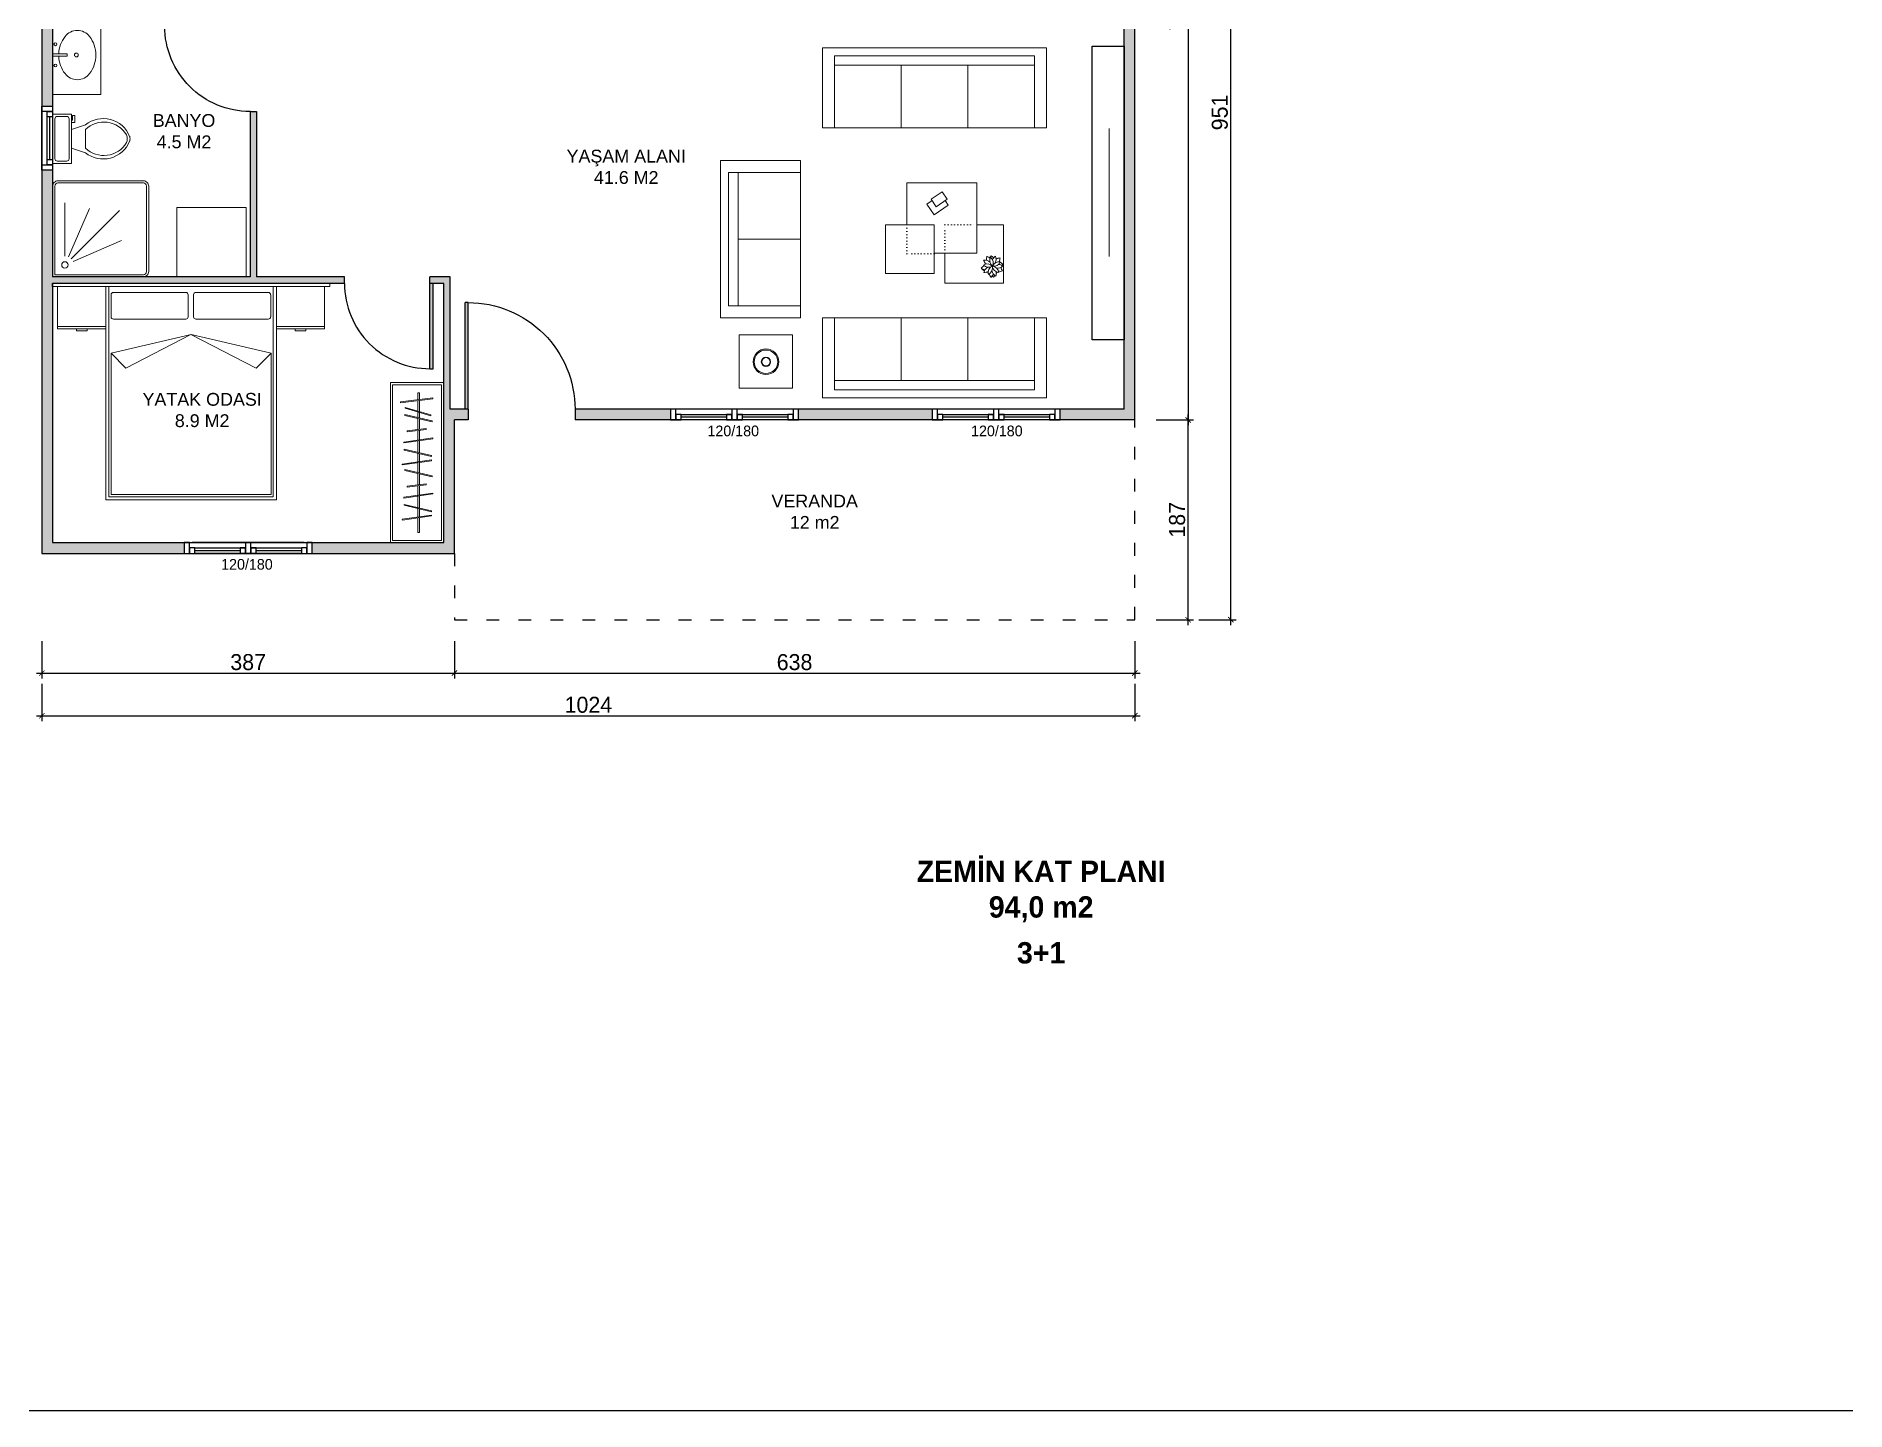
# Model space of a CAD drawing. Header units: inches. Extents: x 321 to 21697, y 7 to 6462.
# Drawn here: x 6481 to 8177, y 7 to 1295 of the extents above; entities that cross this region are included whole.
import ezdxf

# ---------------------------------------------------------------- set-up
doc = ezdxf.new("R2010")
doc.units = ezdxf.units.IN
doc.header["$MEASUREMENT"] = 0
doc.linetypes.add('ACAD_ISO03W100', pattern=[30, 12, -18])
doc.linetypes.add('DOT2', pattern=[3.175, 0, -3.175])
for name, color, linetype in [('icolcu', 5, 'Continuous'), ('Pencere', 141, 'Continuous'), ('PM-TARAMA PARAPET', 7, 'Continuous'), ('Veranda', 31, 'Continuous')]:
    doc.layers.add(name, color=color, linetype=linetype)
doc.layers.add('Kapı', color=154, linetype='Continuous', true_color=0x0c4697)
doc.layers.add('tefris', color=8, linetype='Continuous', lineweight=5)
doc.layers.add('tefriş', color=8, linetype='Continuous', lineweight=0)
doc.styles.add('DIŞ ÖLÇÜ', font='FRAMDCN.TTF', dxfattribs={"height": 15})
doc.styles.get("Standard").update_dxf_attribs({"font": 'arial.ttf'})
doc.dimstyles.new('YAZI STİLİ', dxfattribs={"dimscale": 0.5, "dimtxt": 15, "dimasz": 10, "dimexe": 10, "dimexo": 10, "dimgap": 5, "dimtad": 1, "dimdec": 0, "dimtxsty": 'DIŞ ÖLÇÜ', "dimblk": 'ARCHTICK', "dimcen": 2.5, "dimdle": 10, "dimadec": 0, "dimazin": 0, "dimtfac": 1, "dimtdec": 0, "dimtix": 1, "dimtmove": 0, "dimatfit": 3, "dimldrblk": 'ARCHTICK', "dimfxl": 60, "dimfxlon": 1, "dimlwd": -1, "dimlwe": -1, "dimarcsym": 0})

# ---------------------------------------------------------------- blocks, each defined once
blk = doc.blocks.new('_ArchTick')
at = {"color": 0, "linetype": 'ByBlock', "const_width": 0.15}
blk.add_lwpolyline([(-0.5, -0.5), (0.5, 0.5)], dxfattribs=at)
blk = doc.blocks.new('*D577')
at = {"color": 0, "transparency": 16777216}
for p, q in [((6486.4, 728.3), (6486.4, 693.3)), ((6872.9, 728.3), (6872.9, 693.3)), ((6481.4, 698.3), (6877.9, 698.3))]:
    blk.add_line(p, q, dxfattribs=at)
at = {"layer": 'Defpoints', "color": 0, "transparency": 16777216}
for p in [(6486.4, 810.5), (6872.9, 810.5), (6872.9, 698.3)]:
    blk.add_point(p, dxfattribs=at)
at = {"color": 0, "transparency": 16777216, "xscale": 5, "yscale": 5, "zscale": 5, "rotation": 180}
blk.add_blockref('_ArchTick', (6486.4, 698.3), dxfattribs=at)
at = {"color": 0, "transparency": 16777216, "xscale": 5, "yscale": 5, "zscale": 5}
blk.add_blockref('_ArchTick', (6872.9, 698.3), dxfattribs=at)
at = {"color": 0, "transparency": 16777216, "insert": (6679.6, 708.5), "char_height": 15, "attachment_point": 5, "style": 'DIŞ ÖLÇÜ'}
blk.add_mtext('387', dxfattribs=at)
blk = doc.blocks.new('*D578')
at = {"color": 0, "transparency": 16777216}
for p, q in [((6872.9, 728.3), (6872.9, 693.3)), ((7510.4, 728.3), (7510.4, 693.3)), ((6867.9, 698.3), (7515.4, 698.3))]:
    blk.add_line(p, q, dxfattribs=at)
at = {"layer": 'Defpoints', "color": 0, "transparency": 16777216}
for p in [(6872.9, 810.5), (7510.4, 748.3), (7510.4, 698.3)]:
    blk.add_point(p, dxfattribs=at)
at = {"color": 0, "transparency": 16777216, "xscale": 5, "yscale": 5, "zscale": 5, "rotation": 180}
blk.add_blockref('_ArchTick', (6872.9, 698.3), dxfattribs=at)
at = {"color": 0, "transparency": 16777216, "xscale": 5, "yscale": 5, "zscale": 5}
blk.add_blockref('_ArchTick', (7510.4, 698.3), dxfattribs=at)
at = {"color": 0, "transparency": 16777216, "insert": (7191.6, 708.5), "char_height": 15, "attachment_point": 5, "style": 'DIŞ ÖLÇÜ'}
blk.add_mtext('638', dxfattribs=at)
blk = doc.blocks.new('*D579')
at = {"color": 0, "transparency": 16777216}
for p, q in [((7530.4, 935.5), (7565.4, 935.5)), ((7560.4, 743.3), (7560.4, 940.5)), ((7530.4, 748.3), (7565.4, 748.3))]:
    blk.add_line(p, q, dxfattribs=at)
at = {"layer": 'Defpoints', "color": 0, "transparency": 16777216}
for p in [(7510.4, 935.5), (7560.4, 935.5), (7510.4, 748.3)]:
    blk.add_point(p, dxfattribs=at)
at = {"color": 0, "transparency": 16777216, "xscale": 5, "yscale": 5, "zscale": 5}
for p, rotation in [((7560.4, 935.5), 90), ((7560.4, 748.3), 270)]:
    blk.add_blockref('_ArchTick', p, dxfattribs=dict(at, rotation=rotation))
at = {"color": 0, "transparency": 16777216, "insert": (7550.1, 841.9), "char_height": 15, "attachment_point": 5, "rotation": 90, "style": 'DIŞ ÖLÇÜ'}
blk.add_mtext('187', dxfattribs=at)
blk = doc.blocks.new('*D584')
at = {"color": 0, "transparency": 16777216}
for p, q in [((6466.4, 1314.5), (6431.4, 1314.5)), ((6436.4, 1319.5), (6436.4, 1058.5)), ((6466.4, 1063.5), (6431.4, 1063.5))]:
    blk.add_line(p, q, dxfattribs=at)
at = {"layer": 'Defpoints', "color": 0, "transparency": 16777216}
for p in [(6496.4, 1314.5), (6436.4, 1063.5), (6496.4, 1063.5)]:
    blk.add_point(p, dxfattribs=at)
at = {"color": 0, "transparency": 16777216, "xscale": 5, "yscale": 5, "zscale": 5}
for p, rotation in [((6436.4, 1314.5), 90), ((6436.4, 1063.5), 270)]:
    blk.add_blockref('_ArchTick', p, dxfattribs=dict(at, rotation=rotation))
at = {"color": 0, "transparency": 16777216, "insert": (6426.1, 1189), "char_height": 15, "attachment_point": 5, "rotation": 90, "style": 'DIŞ ÖLÇÜ'}
blk.add_mtext('251', dxfattribs=at)
blk = doc.blocks.new('*D557')
at = {"color": 0, "transparency": 16777216}
for p, q in [((6436.4, 1068.5), (6436.4, 805.5)), ((6466.4, 1063.5), (6431.4, 1063.5)), ((6466.4, 810.5), (6431.4, 810.5))]:
    blk.add_line(p, q, dxfattribs=at)
at = {"layer": 'Defpoints', "color": 0, "transparency": 16777216}
for p in [(6496.4, 1063.5), (6436.4, 810.5), (6486.4, 810.5)]:
    blk.add_point(p, dxfattribs=at)
at = {"color": 0, "transparency": 16777216, "xscale": 5, "yscale": 5, "zscale": 5}
for p, rotation in [((6436.4, 1063.5), 90), ((6436.4, 810.5), 270)]:
    blk.add_blockref('_ArchTick', p, dxfattribs=dict(at, rotation=rotation))
at = {"color": 0, "transparency": 16777216, "insert": (6426.1, 937), "char_height": 15, "attachment_point": 5, "rotation": 90, "style": 'DIŞ ÖLÇÜ'}
blk.add_mtext('253', dxfattribs=at)
blk = doc.blocks.new('*D558')
at = {"color": 0, "transparency": 16777216}
for p, q in [((6436.4, 815.5), (6436.4, 743.3)), ((6466.4, 810.5), (6431.4, 810.5)), ((6466.4, 748.3), (6431.4, 748.3))]:
    blk.add_line(p, q, dxfattribs=at)
at = {"layer": 'Defpoints', "color": 0, "transparency": 16777216}
for p in [(6486.4, 810.5), (6436.4, 748.3), (6872.9, 748.3)]:
    blk.add_point(p, dxfattribs=at)
at = {"color": 0, "transparency": 16777216, "xscale": 5, "yscale": 5, "zscale": 5}
for p, rotation in [((6436.4, 810.5), 90), ((6436.4, 748.3), 270)]:
    blk.add_blockref('_ArchTick', p, dxfattribs=dict(at, rotation=rotation))
at = {"color": 0, "transparency": 16777216, "insert": (6426.1, 779.4), "char_height": 15, "attachment_point": 5, "rotation": 90, "style": 'DIŞ ÖLÇÜ'}
blk.add_mtext('62', dxfattribs=at)
blk = doc.blocks.new('*D409')
at = {"color": 0, "transparency": 16777216}
for p, q in [((6486.4, 688.3), (6486.4, 653.3)), ((7510.4, 688.3), (7510.4, 653.3)), ((6481.4, 658.3), (7515.4, 658.3))]:
    blk.add_line(p, q, dxfattribs=at)
at = {"layer": 'Defpoints', "color": 0, "transparency": 16777216}
for p in [(6486.4, 854.1), (7510.4, 810.5), (7510.4, 658.3)]:
    blk.add_point(p, dxfattribs=at)
at = {"color": 0, "transparency": 16777216, "xscale": 5, "yscale": 5, "zscale": 5, "rotation": 180}
blk.add_blockref('_ArchTick', (6486.4, 658.3), dxfattribs=at)
at = {"color": 0, "transparency": 16777216, "xscale": 5, "yscale": 5, "zscale": 5}
blk.add_blockref('_ArchTick', (7510.4, 658.3), dxfattribs=at)
at = {"color": 0, "transparency": 16777216, "insert": (6998.4, 668.5), "char_height": 15, "attachment_point": 5, "style": 'DIŞ ÖLÇÜ'}
blk.add_mtext('1024', dxfattribs=at)
blk = doc.blocks.new('*D559')
at = {"color": 0, "transparency": 16777216}
for p, q in [((7570.4, 1699), (7605.4, 1699)), ((7600.4, 743.3), (7600.4, 1704)), ((7570.4, 748.3), (7605.4, 748.3))]:
    blk.add_line(p, q, dxfattribs=at)
at = {"layer": 'Defpoints', "color": 0, "transparency": 16777216}
for p in [(7510.4, 1699), (7600.4, 1699), (7489.4, 748.3)]:
    blk.add_point(p, dxfattribs=at)
at = {"color": 0, "transparency": 16777216, "xscale": 5, "yscale": 5, "zscale": 5}
for p, rotation in [((7600.4, 1699), 90), ((7600.4, 748.3), 270)]:
    blk.add_blockref('_ArchTick', p, dxfattribs=dict(at, rotation=rotation))
at = {"color": 0, "transparency": 16777216, "insert": (7590.1, 1223.6), "char_height": 15, "attachment_point": 5, "rotation": 90, "style": 'DIŞ ÖLÇÜ'}
blk.add_mtext('951', dxfattribs=at)
blk = doc.blocks.new('*D560')
at = {"color": 0, "transparency": 16777216}
for p, q in [((6426.4, 1699), (6391.4, 1699)), ((6396.4, 1704), (6396.4, 743.3)), ((6426.4, 748.3), (6391.4, 748.3))]:
    blk.add_line(p, q, dxfattribs=at)
at = {"layer": 'Defpoints', "color": 0, "transparency": 16777216}
for p in [(6486.4, 1699), (6396.4, 748.3), (6872.9, 748.3)]:
    blk.add_point(p, dxfattribs=at)
at = {"color": 0, "transparency": 16777216, "xscale": 5, "yscale": 5, "zscale": 5}
for p, rotation in [((6396.4, 1699), 90), ((6396.4, 748.3), 270)]:
    blk.add_blockref('_ArchTick', p, dxfattribs=dict(at, rotation=rotation))
at = {"color": 0, "transparency": 16777216, "insert": (6386.1, 1223.6), "char_height": 15, "attachment_point": 5, "rotation": 90, "style": 'DIŞ ÖLÇÜ'}
blk.add_mtext('951', dxfattribs=at)
blk = doc.blocks.new('*D561')
at = {"color": 0, "transparency": 16777216}
for p, q in [((7530.4, 1699), (7565.4, 1699)), ((7560.4, 1704), (7560.4, 930.5)), ((7530.4, 935.5), (7565.4, 935.5))]:
    blk.add_line(p, q, dxfattribs=at)
at = {"layer": 'Defpoints', "color": 0, "transparency": 16777216}
for p in [(7510.4, 1699), (7510.4, 935.5), (7560.4, 935.5)]:
    blk.add_point(p, dxfattribs=at)
at = {"color": 0, "transparency": 16777216, "xscale": 5, "yscale": 5, "zscale": 5}
for p, rotation in [((7560.4, 1699), 90), ((7560.4, 935.5), 270)]:
    blk.add_blockref('_ArchTick', p, dxfattribs=dict(at, rotation=rotation))
at = {"color": 0, "transparency": 16777216, "insert": (7550.1, 1317.3), "char_height": 15, "attachment_point": 5, "rotation": 90, "style": 'DIŞ ÖLÇÜ'}
blk.add_mtext('764', dxfattribs=at)
blk = doc.blocks.new('rtgrt2grtgr2tg')
at = {"layer": 'Pencere'}
for p, q in [((67466.1, -36.1), (67466.1, 68.9)), ((67456.1, -33.6), (67456.1, 66.4)), ((67458.6, 23.9), (67458.6, 66.4)), ((67461.1, 66.4), (67461.1, 18.9)), ((67458.6, -33.6), (67458.6, 8.9)), ((67461.1, 13.9), (67461.1, -33.6))]:
    blk.add_line(p, q, dxfattribs=at)
for points in [[(67466.1, 71.4), (67466.1, 76.4), (67456.1, 76.4), (67456.1, 71.4), (67466.1, 71.4)], [(67456.1, 66.4), (67461.1, 66.4), (67461.1, 71.4), (67456.1, 71.4), (67456.1, 66.4)], [(67456.1, 18.9), (67461.1, 18.9), (67461.1, 23.9), (67456.1, 23.9), (67456.1, 18.9)], [(67466.1, 13.9), (67466.1, 18.9), (67456.1, 18.9), (67456.1, 13.9), (67466.1, 13.9)], [(67456.1, 8.9), (67461.1, 8.9), (67461.1, 13.9), (67456.1, 13.9), (67456.1, 8.9)], [(67456.1, -38.6), (67461.1, -38.6), (67461.1, -33.6), (67456.1, -33.6), (67456.1, -38.6)], [(67466.1, -43.6), (67466.1, -38.6), (67456.1, -38.6), (67456.1, -43.6), (67466.1, -43.6)]]:
    blk.add_lwpolyline(points, dxfattribs=at)
blk = doc.blocks.new('dsvzzds')
at = {"layer": 'Pencere'}
for p, q in [((4982.4, -11128), (4982.4, -11078)), ((4987.4, -11123), (4987.4, -11083)), ((4989.9, -11123), (4989.9, -11083)), ((4992.4, -11083), (4992.4, -11123))]:
    blk.add_line(p, q, dxfattribs=at)
for points in [[(4982.4, -11078), (4982.4, -11073), (4992.4, -11073), (4992.4, -11078), (4982.4, -11078)], [(4992.4, -11083), (4987.4, -11083), (4987.4, -11078), (4992.4, -11078), (4992.4, -11083)], [(4992.4, -11128), (4987.4, -11128), (4987.4, -11123), (4992.4, -11123), (4992.4, -11128)], [(4982.4, -11133), (4982.4, -11128), (4992.4, -11128), (4992.4, -11133), (4982.4, -11133)]]:
    blk.add_lwpolyline(points, dxfattribs=at)
blk = doc.blocks.new('saksı masa')
at = {"lineweight": 0, "elevation": 51}
for points in [[(42694.8, -80314.2), (42694.8, -80310.9), (42697.5, -80310.9)], [(42694.8, -80321.8), (42694.8, -80321.2)], [(42696.5, -80325.8), (42694.8, -80325.8), (42694.8, -80322.4)], [(42704.7, -80310.9), (42705.4, -80310.9)], [(42706.8, -80325.8), (42705.2, -80325.8)], [(42707.5, -80310.9), (42707.7, -80310.9)], [(42711.8, -80323.9), (42711.8, -80325.8), (42709.5, -80325.8)], [(42711.4, -80310.9), (42711.8, -80310.9), (42711.8, -80314.1)], [(42711.8, -80316.5), (42711.8, -80319.2)], [(42711.8, -80319.9), (42711.8, -80320.9)]]:
    blk.add_lwpolyline(points, dxfattribs=at)
at = {"linetype": 'ByBlock', "lineweight": 0}
for centre, radius, start, end in [((42704.6, -80309.9, 51), 7.21, 160.7524, 194.4914), ((42693.4, -80318.2, 51), 11.6, 46.6486, 67.7895), ((42709.5, -80312.5, 51), 8.58, 139.3987, 188.8676), ((42695.5, -80312.5, 51), 9.31, 6.5068, 36.8699), ((42700.1, -80327.2, 51), 11.6, 118.6486, 139.7895), ((42695.6, -80314, 51), 7.21, 232.7524, 266.4914), ((42695.4, -80323.5, 51), 9.31, 78.5069, 108.8699), ((42699.7, -80310.2, 51), 8.58, 211.3987, 260.8676), ((42701.5, -80325.9, 51), 7.91, 79.4841, 153.2239), ((42696.3, -80315.3, 51), 7.29, 255.7527, 336.9553), ((42703.6, -80310.8, 51), 7.29, 183.7527, 264.9553), ((42695.1, -80319.1, 51), 7.91, 7.4841, 81.2239), ((42705.7, -80327, 51), 9.31, 150.5068, 180.8699), ((42694.4, -80318.8, 51), 8.58, 283.3987, 332.8676), ((42710.7, -80323.7, 51), 11.6, 190.6486, 211.7895), ((42696.8, -80323.8, 51), 7.21, 304.7524, 338.4914), ((42709.9, -80321.9, 51), 7.91, 151.4841, 225.2239), ((42710.1, -80316.5, 51), 7.29, 111.7527, 192.9553), ((42699.6, -80311, 51), 7.91, 295.4841, 9.2239), ((42706.7, -80324.4, 51), 7.29, 39.7527, 120.9553), ((42708.7, -80312.7, 51), 7.91, 223.4841, 297.2239), ((42698.2, -80323.6, 51), 7.29, 327.7527, 48.9553), ((42712.3, -80318.3, 51), 9.31, 222.5069, 252.8699), ((42710.3, -80322.6, 51), 8.58, 67.3987, 116.8676), ((42701, -80326.5, 51), 8.58, 355.3987, 44.8676), ((42711.3, -80317.1, 51), 7.21, 88.7524, 122.4914), ((42710.7, -80312.4, 51), 11.6, 262.6486, 283.7895), ((42706, -80309.3, 51), 9.31, 294.5068, 324.8699), ((42700, -80309, 51), 11.6, 334.6486, 355.7895), ((42706.5, -80325.7, 51), 7.21, 16.7524, 50.4914)]:
    blk.add_arc(centre, radius, start, end, dxfattribs=at)
blk = doc.blocks.new('ışopş')
at = {"layer": 'tefris'}
blk.add_lwpolyline([(49213.4, 8727.7), (49213.4, 8677.7), (49263.4, 8677.7), (49263.4, 8727.7)], close=True, dxfattribs=at)
at = {"layer": 'tefris', "linetype": 'DOT2'}
for points in [[(49233.4, 8677.7), (49233.4, 8705.7), (49263.4, 8705.7)], [(49234.2, 8666.5), (49263.4, 8666.5), (49263.4, 8633.7)]]:
    blk.add_lwpolyline(points, dxfattribs=at)
at = {"layer": 'tefris'}
for points in [[(49234.2, 8677.7), (49234.2, 8633.7), (49306.2, 8633.7), (49306.2, 8705.7), (49263.4, 8705.7)], [(49234.2, 8666.5), (49203.4, 8666.5), (49203.4, 8606.5), (49263.4, 8606.5), (49263.4, 8633.7)]]:
    blk.add_lwpolyline(points, dxfattribs=at)
at = {"layer": 'tefris', "lineweight": 0}
blk.add_lwpolyline([(49288.1, 8666.2), (49283.5, 8663.1), (49273.6, 8677.6), (49284.5, 8685), (49288.2, 8679.7)], dxfattribs=at)
blk.add_lwpolyline([(49281.8, 8675.4), (49289.5, 8680.6), (49297.2, 8669.3), (49289.5, 8664.1)], close=True, dxfattribs=at)
at = {"layer": 'tefris', "lineweight": 0, "xscale": -0.9780682490391956, "yscale": 0.9780682490391956, "zscale": 0.9780682490391956, "rotation": 324.9279752935788}
blk.add_blockref('saksı masa', (128542.8, 48911.8, -49.9), dxfattribs=at)
blk = doc.blocks.new('TTT')
at = {"layer": 'tefriş'}
for p, q in [((47306.7, 12519), (47306.7, 12594)), ((47306.7, 12594), (47454.2, 12594)), ((47318, 12586.5), (47443, 12586.5)), ((47318, 12519), (47318, 12586.5)), ((47443, 12586.5), (47443, 12519)), ((47454.2, 12594), (47454.2, 12519)), ((47318, 12577.7), (47443, 12577.7)), ((47380.5, 12577.7), (47380.5, 12519)), ((47443, 12577.7), (47443, 12519)), ((47443, 12519), (47306.7, 12519)), ((47454.2, 12519), (47443, 12519))]:
    blk.add_line(p, q, dxfattribs=at)
blk = doc.blocks.new('222')
at = {"layer": 'tefris'}
blk.add_lwpolyline([(47232.7, 12534), (47232.7, 12584), (47282.7, 12584), (47282.7, 12534), (47232.7, 12534)], dxfattribs=at)
for radius in [12, 11, 4.35, 3.85]:
    blk.add_circle((47257.7, 12558.7), radius, dxfattribs=at)
blk = doc.blocks.new('FGFGER')
at = {"layer": 'tefris', "linetype": 'Continuous'}
for p, q in [((47223, 12492.7), (47290.5, 12492.7)), ((47223, 12305.2), (47223, 12492.7)), ((47231.7, 12305.2), (47231.7, 12492.7)), ((47231.7, 12430.2), (47290.5, 12430.2)), ((47231.7, 12367.7), (47290.5, 12367.7)), ((47290.5, 12305.2), (47223, 12305.2))]:
    blk.add_line(p, q, dxfattribs=at)
blk.add_lwpolyline([(47290.5, 12294), (47215.5, 12294), (47215.5, 12504), (47290.5, 12504)], close=True, dxfattribs=at)
blk = doc.blocks.new('dffsfesf')
at = {"layer": 'tefris'}
for p, q in [((8402.4, 1317.4), (8402.4, 1296.9)), ((8472.4, 1319.6), (8404.7, 1319.6)), ((8474.7, 1296.9), (8474.7, 1317.4)), ((8479.7, 1317.4), (8479.7, 1296.9)), ((8549.7, 1319.6), (8482, 1319.6)), ((8552, 1296.9), (8552, 1317.4)), ((8404.7, 1294.6), (8472.4, 1294.6)), ((8482, 1294.6), (8549.7, 1294.6)), ((8374.9, 1283.7), (8379.9, 1283.7)), ((8477.6, 1280.3), (8402.4, 1262.7)), ((8477.1, 1280.2), (8416.3, 1248.8)), ((8538.5, 1248.8), (8477.1, 1280.2)), ((8552.4, 1262.7), (8477.6, 1280.3)), ((8579.9, 1283.7), (8584.9, 1283.7)), ((8416.3, 1248.8), (8402.4, 1262.7)), ((8402.4, 1262.7), (8402.4, 1130.2)), ((8552.4, 1262.7), (8538.5, 1248.8)), ((8552.4, 1130.2), (8552.4, 1262.7)), ((8402.4, 1130.2), (8552.4, 1130.2))]:
    blk.add_line(p, q, dxfattribs=at)
for points in [[(8347.4, 1325.2), (8607.4, 1325.2), (8607.4, 1328.2), (8347.4, 1328.2)], [(8397.4, 1125.2), (8557.4, 1125.2), (8557.4, 1325.2), (8397.4, 1325.2)]]:
    blk.add_lwpolyline(points, close=True, dxfattribs=at)
for points in [[(8352.4, 1325.2), (8397.4, 1325.2), (8397.4, 1287.7), (8352.4, 1287.7), (8352.4, 1325.2)], [(8397.4, 1325.2), (8397.4, 1125.2), (8557.4, 1125.2), (8557.4, 1325.2)], [(8400.4, 1325.2), (8400.4, 1128.2), (8554.4, 1128.2), (8554.4, 1325.2)], [(8557.4, 1325.2), (8602.4, 1325.2), (8602.4, 1287.7), (8557.4, 1287.7), (8557.4, 1325.2)], [(8397.4, 1287.7), (8397.4, 1285.7), (8352.4, 1285.7), (8352.4, 1287.7)], [(8374.9, 1283.7), (8369.9, 1283.7), (8369.9, 1285.7)], [(8379.9, 1283.7), (8379.9, 1285.7)], [(8602.4, 1287.7), (8602.4, 1285.7), (8557.4, 1285.7), (8557.4, 1287.7)], [(8579.9, 1283.7), (8574.9, 1283.7), (8574.9, 1285.7)], [(8584.9, 1283.7), (8584.9, 1285.7)]]:
    blk.add_lwpolyline(points, dxfattribs=at)
for centre, start, end in [((8404.7, 1317.4), 90, 180), ((8472.4, 1317.4), 0, 90), ((8482, 1317.4), 90, 180), ((8549.7, 1317.4), 0, 90), ((8404.7, 1296.9), 180, 270), ((8472.4, 1296.9), 270, 0), ((8482, 1296.9), 180, 270), ((8549.7, 1296.9), 270, 0)]:
    blk.add_arc(centre, 2.27, start, end, dxfattribs=at)
blk = doc.blocks.new('esfdad')
at = {"layer": 'tefris', "lineweight": 0, "ltscale": 50}
for p, q in [((8348.4, 990.1), (8347.5, 989.9)), ((8362.3, 988.4), (8361.4, 988.4)), ((8368.9, 988.7), (8368, 988.5)), ((8379.4, 985.5), (8378.5, 985.4)), ((8394.9, 987.6), (8393.9, 987.6)), ((8400.1, 990.1), (8399.2, 990.1)), ((8414.1, 988.4), (8413.2, 988.4)), ((8420.7, 988.7), (8419.8, 988.7)), ((8431.1, 985.5), (8430.2, 985.5)), ((8446.6, 987.6), (8445.7, 987.6)), ((8453.2, 987.5), (8452.3, 987.5)), ((8458.3, 991.7), (8457.4, 991.6)), ((8381.5, 967.7), (8380.6, 967.7)), ((8433.3, 967.7), (8432.4, 967.6)), ((8352.3, 962.8), (8351.4, 962.8)), ((8356.3, 962.8), (8355.4, 962.8)), ((8372.9, 961.4), (8372, 961.4)), ((8388.9, 962), (8388, 962)), ((8404.1, 962.8), (8403.2, 962.8)), ((8408.1, 962.8), (8407.2, 962.8)), ((8424.7, 961.4), (8423.8, 961.4)), ((8440.7, 962), (8439.7, 962)), ((8446.3, 963.4), (8445.4, 963.4)), ((8462, 961.5), (8461.1, 961.5))]:
    blk.add_line(p, q, dxfattribs=at)
at = {"layer": 'tefris', "lineweight": 0}
for p, q in [((8351.4, 962.8), (8347.5, 989.9)), ((8352.3, 962.8), (8348.4, 990.1)), ((8355.4, 962.8), (8361.4, 988.4)), ((8356.3, 962.8), (8362.3, 988.4)), ((8372, 961.4), (8368, 988.7)), ((8372.9, 961.4), (8368.9, 988.7)), ((8380.6, 967.7), (8378.4, 985.5)), ((8381.5, 967.7), (8379.4, 985.5)), ((8388, 962), (8393.9, 987.6)), ((8388.9, 962), (8394.9, 987.6)), ((8403.2, 962.8), (8399.2, 990.1)), ((8404.1, 962.8), (8400.1, 990.1)), ((8407.2, 962.8), (8413.2, 988.4)), ((8408.1, 962.8), (8414.1, 988.4)), ((8423.8, 961.4), (8419.8, 988.7)), ((8424.7, 961.4), (8420.7, 988.7)), ((8432.4, 967.7), (8430.2, 985.5)), ((8433.3, 967.7), (8431.1, 985.5)), ((8439.7, 962), (8445.7, 987.6)), ((8440.7, 962), (8446.6, 987.6)), ((8445.4, 963.4), (8452.3, 987.5)), ((8446.3, 963.4), (8453.2, 987.5)), ((8461.1, 961.5), (8457.4, 991.7)), ((8462, 961.5), (8458.3, 991.7))]:
    blk.add_line(p, q, dxfattribs=at)
at = {"layer": 'tefris'}
for points in [[(8326.4, 951.2), (8476.4, 951.2), (8476.4, 1001.2), (8326.4, 1001.2)], [(8328.4, 953.2), (8474.4, 953.2), (8474.4, 999.2), (8328.4, 999.2)]]:
    blk.add_lwpolyline(points, close=True, dxfattribs=at)
at = {"layer": 'tefris', "lineweight": 0}
for points in [[(8349.6, 975.4), (8335.9, 975.4), (8335.9, 973.9), (8349.8, 973.9)], [(8358.4, 975.4), (8350.5, 975.4)], [(8350.7, 973.9), (8358, 973.9)], [(8358.9, 973.9), (8370.2, 973.9)], [(8369.9, 975.4), (8359.3, 975.4)], [(8379.7, 975.4), (8370.9, 975.4)], [(8371.1, 973.9), (8379.8, 973.9)], [(8391.1, 975.4), (8380.6, 975.4)], [(8380.8, 973.9), (8390.7, 973.9)], [(8391.7, 973.9), (8401.6, 973.9)], [(8401.4, 975.4), (8392, 975.4)], [(8410.2, 975.4), (8402.3, 975.4)], [(8402.5, 973.9), (8409.8, 973.9)], [(8410.7, 973.9), (8421.9, 973.9)], [(8421.7, 975.4), (8411.1, 975.4)], [(8431.4, 975.4), (8422.6, 975.4)], [(8422.9, 973.9), (8431.6, 973.9)], [(8442.9, 975.4), (8432.4, 975.4)], [(8432.5, 973.9), (8442.5, 973.9)], [(8443.4, 973.9), (8448.4, 973.9)], [(8448.9, 975.4), (8443.8, 975.4)], [(8449.4, 973.9), (8459.6, 973.9)], [(8459.4, 975.4), (8449.8, 975.4)], [(8460.5, 973.9), (8466.7, 973.9), (8466.7, 975.4), (8460.3, 975.4)]]:
    blk.add_lwpolyline(points, dxfattribs=at)
blk = doc.blocks.new('IKYIK')
at = {"layer": 'tefris'}
for points in [[(47551.5, 13111.9), (47551.5, 13037.9), (47596.5, 13037.9), (47596.5, 13111.9)], [(47551.5, 13076), (47565.2, 13076), (47565.2, 13073.8), (47551.5, 13073.8)]]:
    blk.add_lwpolyline(points, close=True, dxfattribs=at)
blk.add_lwpolyline([(47557.2, 13073.8, 0.154394), (47563.1, 13057.6, 0.232963), (47574.6, 13051.9, 0.232963), (47586.1, 13057.6, 0.165299), (47592, 13075, 0.165299), (47586.1, 13092.4, 0.232963), (47574.6, 13098.1, 0.232963), (47563.1, 13092.4, 0.155826), (47557.2, 13076.1)], format="xyb", dxfattribs=at)
for centre, radius in [((47554.1, 13084.8), 1.35), ((47573.7, 13074.9), 1.77), ((47554.1, 13064.9), 1.35)]:
    blk.add_circle(centre, radius, dxfattribs=at)
blk = doc.blocks.new('UUYJU')
at = {"layer": 'tefris'}
for p, q in [((47564.7, 13170.8), (47555.9, 13170.8)), ((47569.1, 13158.7), (47582.2, 13163.1)), ((47582.2, 13158.7), (47582.2, 13141.2)), ((47569.1, 13141.2), (47582.2, 13136.8)), ((47569.1, 13134.6), (47572.3, 13134.6)), ((47570.2, 13132.4), (47569.1, 13132.4)), ((47570.2, 13128), (47570.2, 13132.4)), ((47572.3, 13128), (47570.2, 13128)), ((47572.3, 13134.6), (47572.3, 13128))]:
    blk.add_line(p, q, dxfattribs=at)
blk.add_lwpolyline([(47569.1, 13173), (47551.5, 13173), (47551.5, 13126.9), (47569.1, 13126.9)], close=True, dxfattribs=at)
for points in [[(47553.7, 13168.6), (47553.7, 13131.3)], [(47566.9, 13131.3), (47566.9, 13168.6)], [(47555.9, 13129.1), (47564.7, 13129.1)]]:
    blk.add_lwpolyline(points, dxfattribs=at)
for centre, radius, start, end in [((47555.6, 13168.9), 1.94, 81.8699, 188.1301), ((47564.9, 13168.9), 1.94, 351.8699, 98.1301), ((47598.9, 13142.2), 26.7, 22.0285, 128.5307), ((47599.4, 13140.7), 24.9, 31.053, 133.6321), ((47598.9, 13157.7), 26.7, 231.4691, 337.9715), ((47599.4, 13159.2), 24.9, 226.3678, 328.9469), ((47612.7, 13149.9), 8.78, 335.7319, 24.2682), ((47615.2, 13149.9), 8.78, 344.8606, 15.1395), ((47555.6, 13131), 1.94, 171.8699, 278.1301), ((47564.9, 13131), 1.94, 261.8699, 8.1301)]:
    blk.add_arc(centre, radius, start, end, dxfattribs=at)
blk = doc.blocks.new('ty51h5tyht')
at = {"layer": 'tefris'}
for points in [[(1410, 1802.4), (1490, 1802.4, -0.414214), (1495, 1797.4), (1495, 1712.4), (1410, 1712.4, -0.414214), (1405, 1717.4), (1405, 1797.4, -0.414214)], [(1410, 1800.4), (1490, 1800.4, -0.414214), (1493, 1797.4), (1493, 1714.4), (1410, 1714.4, -0.414214), (1407, 1717.4), (1407, 1797.4, -0.414214)]]:
    blk.add_lwpolyline(points, format="xyb", close=True, dxfattribs=at)
for points in [[(1478, 1729.8), (1432.8, 1775.1)], [(1480.6, 1731.6), (1460.9, 1776.8)], [(1476.3, 1727.3), (1431.1, 1746.9)], [(1475.6, 1723.9), (1425.7, 1723.9)]]:
    blk.add_lwpolyline(points, dxfattribs=at)
blk.add_circle((1483.9, 1723.9), 3.03, dxfattribs=at)

msp = doc.modelspace()

# ---------------------------------------------------------------- hatches: boundary and pattern name
at = {"layer": 'Kapı', "transparency": 33554636}
h = msp.add_hatch(color=256, dxfattribs=at)
h.dxf.hatch_style = 1
h.paths.add_polyline_path([(6849.9, 1063.5), (6852.9, 1063.5), (6852.9, 983.5), (6849.9, 983.5)])
h = msp.add_hatch(color=256, dxfattribs=at)
h.dxf.hatch_style = 1
h.paths.add_polyline_path([(6882.9, 1045.5), (6885.9, 1045.5), (6885.9, 945.5), (6882.9, 945.5)])
at = {"layer": 'PM-TARAMA PARAPET', "true_color": 0x000000}
h = msp.add_hatch(color=18, dxfattribs=at)
h.dxf.hatch_style = 1
h.paths.add_polyline_path([(7075.4, 945.5), (6985.9, 945.5), (6985.9, 935.5), (7075.4, 935.5)])
h.paths.add_polyline_path([(7510.4, 1329), (7500.4, 1329), (7500.4, 945.5), (7440.4, 945.5), (7440.4, 935.5), (7510.4, 935.5)])
h.paths.add_polyline_path([(7510.4, 1699), (7030, 1699), (7030, 1689), (7123.9, 1689), (7123.9, 1320.5), (6906.1, 1320.5), (6906.1, 1314.5), (7129.9, 1314.5), (7129.9, 1689), (7500.4, 1689), (7500.4, 1449), (7510.4, 1449)])
h.paths.add_polyline_path([(6816.1, 1689), (6910, 1689), (6910, 1699), (6486.4, 1699), (6486.4, 1569), (6496.4, 1569), (6496.4, 1689), (6810.1, 1689), (6810.1, 1320.5), (6800.1, 1320.5), (6800.1, 1314.5), (6826.1, 1314.5), (6826.1, 1320.5), (6816.1, 1320.5)])
h.paths.add_polyline_path([(6496.4, 1314.5), (6681.4, 1314.5), (6681.4, 1304.5), (6687.4, 1304.5), (6687.4, 1314.5), (6720.1, 1314.5), (6720.1, 1320.5), (6496.4, 1320.5), (6496.4, 1449), (6486.4, 1449), (6486.4, 1314.5), (6486.4, 1229.5), (6496.4, 1229.5)])
h = msp.add_hatch(color=18, dxfattribs=at)
h.dxf.hatch_style = 1
h.paths.add_polyline_path([(6872.9, 935.5), (6885.9, 935.5), (6885.9, 945.5), (6868.9, 945.5), (6868.9, 1069.5), (6849.9, 1069.5), (6849.9, 1063.5), (6862.9, 1063.5), (6862.9, 820.5), (6739.6, 820.5), (6739.6, 810.5), (6872.9, 810.5)])
h.paths.add_polyline_path([(6619.6, 820.5), (6496.4, 820.5), (6496.4, 1063.5), (6769.9, 1063.5), (6769.9, 1069.5), (6687.4, 1069.5), (6687.4, 1224.5), (6681.4, 1224.5), (6681.4, 1069.5), (6496.4, 1069.5), (6496.4, 1169.5), (6486.4, 1169.5), (6486.4, 1066.5), (6486.4, 810.5), (6619.6, 810.5)])
h.paths.add_polyline_path([(7320.4, 945.5), (7195.4, 945.5), (7195.4, 935.5), (7320.4, 935.5)])
h.paths.add_polyline_path([(7351.5, 914.2), (7409.6, 914.2), (7409.6, 936.2), (7351.5, 936.2)], flags=9)
h.paths.add_polyline_path([(7104.5, 914.2), (7162.7, 914.2), (7162.7, 936.2), (7104.5, 936.2)], flags=9)

# ---------------------------------------------------------------- linework, layer by layer
for p, q in [((7510.4, 935.5), (7510.4, 1699)), ((7500.4, 945.5), (7500.4, 1689)), ((6486.4, 1314.5), (6486.4, 1066.5)), ((6486.4, 1229.5), (6496.4, 1229.5)), ((6681.4, 1224.5), (6681.4, 1069.5)), ((6681.4, 1224.5), (6687.4, 1224.5)), ((6687.4, 1224.5), (6687.4, 1069.5)), ((6496.4, 1169.5), (6486.4, 1169.5)), ((6681.4, 1069.5), (6496.4, 1069.5)), ((6769.9, 1069.5), (6687.4, 1069.5)), ((6769.9, 1063.5), (6769.9, 1069.5)), ((6868.9, 1069.5), (6849.9, 1069.5)), ((6849.9, 1063.5), (6849.9, 1069.5)), ((6868.9, 945.5), (6868.9, 1069.5)), ((6486.4, 1066.5), (6486.4, 810.5)), ((6769.9, 1063.5), (6496.4, 1063.5)), ((6862.9, 1063.5), (6849.9, 1063.5)), ((6885.9, 945.5), (6868.9, 945.5)), ((6885.9, 935.5), (6872.9, 935.5)), ((6885.9, 945.5), (6885.9, 935.5)), ((7500.4, 945.5), (6985.9, 945.5)), ((6985.9, 945.5), (6985.9, 935.5)), ((7510.4, 935.5), (6985.9, 935.5)), ((7075.4, 945.5), (7075.4, 935.5)), ((7195.4, 935.5), (7195.4, 945.5)), ((7320.4, 945.5), (7320.4, 935.5)), ((7440.4, 935.5), (7440.4, 945.5)), ((6619.6, 820.5), (6619.6, 810.5)), ((6739.6, 810.5), (6739.6, 820.5))]:
    msp.add_line(p, q)
msp.add_lwpolyline([(5665.1, 2529.5), (8337, 2529.5), (8337, 7), (5665.1, 7)], close=True)
for points in [[(6496.4, 1314.5), (6496.4, 1069.5)], [(6496.4, 1063.5), (6496.4, 820.5)], [(6496.4, 820.5), (6862.9, 820.5), (6862.9, 1063.5)], [(6486.4, 810.5), (6872.9, 810.5), (6872.9, 935.5)]]:
    msp.add_lwpolyline(points)
at = {"layer": 'icolcu', "color": 8}
msp.add_lwpolyline([(7470.4, 1010.6), (7470.4, 1285.6), (7500.4, 1285.6), (7500.4, 1010.6)], close=True, dxfattribs=at)
at = {"layer": 'Kapı'}
for p, q in [((6885.9, 1045.5), (6882.9, 1045.5)), ((6849.9, 983.5), (6852.9, 983.5))]:
    msp.add_line(p, q, dxfattribs=at)
for points in [[(6681.4, 1224.5, -0.414214), (6601.4, 1304.5), (6681.4, 1304.5)], [(6769.9, 1063.5, 0.414214), (6849.9, 983.5), (6849.9, 1063.5)], [(6885.9, 945.5), (6885.9, 1045.5, -0.414214), (6985.9, 945.5)]]:
    msp.add_lwpolyline(points, format="xyb", dxfattribs=at)
for points in [[(6852.9, 983.5), (6852.9, 1063.5)], [(6882.9, 945.5), (6882.9, 1045.5)]]:
    msp.add_lwpolyline(points, dxfattribs=at)
at = {"layer": 'tefris'}
msp.add_lwpolyline([(6677.8, 1069.5), (6612.8, 1069.5), (6612.8, 1134.5), (6677.8, 1134.5)], close=True, dxfattribs=at)
at = {"layer": 'tefriş'}
msp.add_lwpolyline([(7486.4, 1208.6), (7486.4, 1088.6)], dxfattribs=at)
at = {"layer": 'Veranda', "linetype": 'ACAD_ISO03W100'}
for p, q in [((7510.4, 748.3), (7510.4, 935.5)), ((6872.9, 810.5), (6872.9, 748.3)), ((6872.9, 748.3), (7510.4, 748.3))]:
    msp.add_line(p, q, dxfattribs=at)

# ---------------------------------------------------------------- block references
at = {"xscale": -1}
for name, p, rotation in [('IKYIK', (-41055.1, 14352.4), 180), ('UUYJU', (-41055.1, 14348.9), 180), ('FGFGER', (-5076.2, -46259.4), 270)]:
    msp.add_blockref(name, p, dxfattribs=dict(at, rotation=rotation))
for name, p, rotation in [('FGFGER', (-5076.2, 48499.7), 270), ('TTT', (19716.3, -46275.6), 90.00000000000003), ('ty51h5tyht', (4784, 2564.6), 270), ('esfdad', (7814.1, -7505.9), 90), ('rtgrt2grtgr2tg', (7151.8, -66520.6), 90.00000000000003), ('rtgrt2grtgr2tg', (7396.8, -66520.6), 90.00000000000003), ('rtgrt2grtgr2tg', (6696.1, -66645.6), 90.00000000000003)]:
    msp.add_blockref(name, p, dxfattribs=dict(rotation=rotation))
for name, p in [('dsvzzds', (1504, 12302.5)), ('dffsfesf', (-1851.3, -264.7)), ('222', (-40092.9, -11568.7))]:
    msp.add_blockref(name, p)
at = {"xscale": 0.9129687060085631, "yscale": 0.9129687060085631, "zscale": 0.9129687060085631, "rotation": 90.00000000000003}
msp.add_blockref('ışopş', (15244.8, -43857.5), dxfattribs=at)

# ---------------------------------------------------------------- texts
at = {"attachment_point": 1}
for s, width, insert, char_height in [('\\pxqc;BANYO \\P4.5 M2', 71.827, (6583.6, 1222.1), 12), ('\\pxqc;YAŞAM ALANI \\P41.6 M2', 151.332, (6958.2, 1188.7), 12), ('\\pxqc;YATAK ODASI\\P8.9 M2', 128.364, (6572.3, 960.8), 12), ('\\pxqc;{\\fFranklin Gothic Medium Cond|b0|i0|c0|p34;120/180}', 54.288, (7107, 930.2), 10), ('\\pxqc;{\\fFranklin Gothic Medium Cond|b0|i0|c0|p34;120/180}', 54.288, (7354, 930.2), 10), ('\\pxqc;VERANDA\\P12 m2', 72.714, (7174.1, 865.5), 12), ('\\pxqc;{\\fFranklin Gothic Medium Cond|b0|i0|c0|p34;120/180}', 54.288, (6651.3, 805.2), 10), ('\\pxqc;{\\fFranklin Gothic Medium Cond|b1|i0|c162|p34;ZEMİN KAT PLANI \\P94,0 m2}', 496.116, (7174.6, 522.5), 20), ('\\pxqc;{\\fFranklin Gothic Medium Cond|b1|i0|c162|p34;\\C252;\\c9999763;3+1}', 496.116, (7174.6, 446.2), 20)]:
    msp.add_mtext_dynamic_manual_height_columns(s, width=width, gutter_width=12.5, heights=[0], dxfattribs=dict(at, insert=insert, char_height=char_height))

# ---------------------------------------------------------------- dimensions: what is measured, and where the dimension line sits
for base, p1, p2, picture, middle in [((6396.4, 748.3), (6486.4, 1699), (6872.9, 748.3), '*D560', (6386.1, 1223.6)), ((7600.4, 1699), (7489.4, 748.3), (7510.4, 1699), '*D559', (7590.1, 1223.6)), ((7560.3881417, 935.5222438), (7510.3881417, 1699.0222438), (7510.3881417, 935.5222438), '*D561', (7550.1134164, 1317.2722438)), ((7560.4, 935.5), (7510.4, 748.3), (7510.4, 935.5), '*D579', (7550.1, 841.9))]:
    dim = msp.add_linear_dim(base=base, p1=p1, p2=p2, angle=90, dimstyle='YAZI STİLİ')
    dim.commit()
    dim.dimension.update_dxf_attribs({"geometry": picture, "text_midpoint": middle})
for base, p1, p2, picture, middle in [((6436.4, 1063.5), (6496.4, 1314.5), (6496.4, 1063.5), '*D584', (6426.1, 1189)), ((6436.4, 810.5), (6496.4, 1063.5), (6486.4, 810.5), '*D557', (6426.1, 937)), ((6436.4, 748.3), (6486.4, 810.5), (6872.9, 748.3), '*D558', (6426.1, 779.4))]:
    dim = msp.add_linear_dim(base=base, p1=p1, p2=p2, angle=90, dimstyle='YAZI STİLİ', override={"dimtmove": 1})
    dim.commit()
    dim.dimension.update_dxf_attribs({"geometry": picture, "text_midpoint": middle})
for base, p1, p2, picture, middle in [((7510.4, 658.3), (6486.4, 854.1), (7510.4, 810.5), '*D409', (6998.4, 668.5)), ((6872.8881417, 698.2722438), (6486.3881417, 810.5222438), (6872.8881417, 810.5222438), '*D577', (6679.6381417, 708.5469691))]:
    dim = msp.add_linear_dim(base=base, p1=p1, p2=p2, dimstyle='YAZI STİLİ')
    dim.commit()
    dim.dimension.update_dxf_attribs({"geometry": picture, "text_midpoint": middle})
dim = msp.add_linear_dim(base=(7510.3881417, 698.2722438), p1=(6872.8881417, 810.5222438), p2=(7510.3881417, 748.2722438), dimstyle='YAZI STİLİ', override={"dimtmove": 1})
dim.commit()
dim.dimension.update_dxf_attribs({"geometry": '*D578', "text_midpoint": (7191.6381417, 708.5469691)})

doc.saveas('drawing.dxf')
